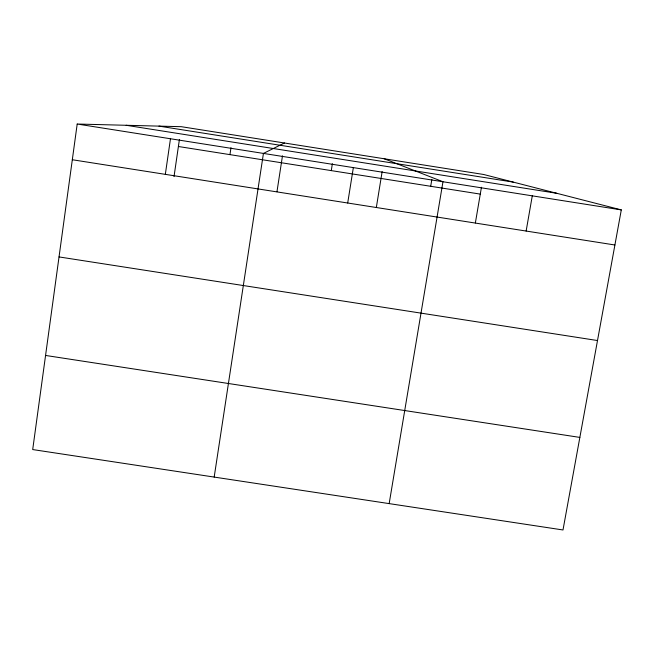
<?xml version="1.0" encoding="UTF-8"?>
<svg xmlns="http://www.w3.org/2000/svg" width="654" height="654" viewBox="0 0 654 654"><rect width="100%" height="100%" fill="white"/><g stroke="black" fill="none" stroke-linecap="round" stroke-linejoin="round"><path stroke-width="0.98" d="M77.197 124.031L32.7 449.56L562.996 529.969L621.3 209.893L483.625 174.479L181.272 126.688L77.197 124.031L621.3 209.893M165.331 174.356L170.473 138.754M174.021 176.605L179.4 139.572M229.955 154.63L230.993 147.714M214.185 477.077L263.431 153.42L284.457 142.997M276.961 191.753L282.479 155.84M331.276 170.612L332.363 163.713M347.699 203.018L353.348 167.612M376.352 207.367L382.149 171.569M430.708 186.292L431.844 179.409M389.163 503.613L442.971 181.755L384.225 158.767M475.368 222.932L481.45 187.24M526.135 231.05L532.282 195.848M45.567 355.449L579.853 437.412M59.032 256.924L597.503 340.538M158.955 126.116L513.251 182.098M126.165 125.282L556.677 193.273M178.395 146.504L480.281 194.107M72.308 159.739L614.907 244.997"/></g></svg>
